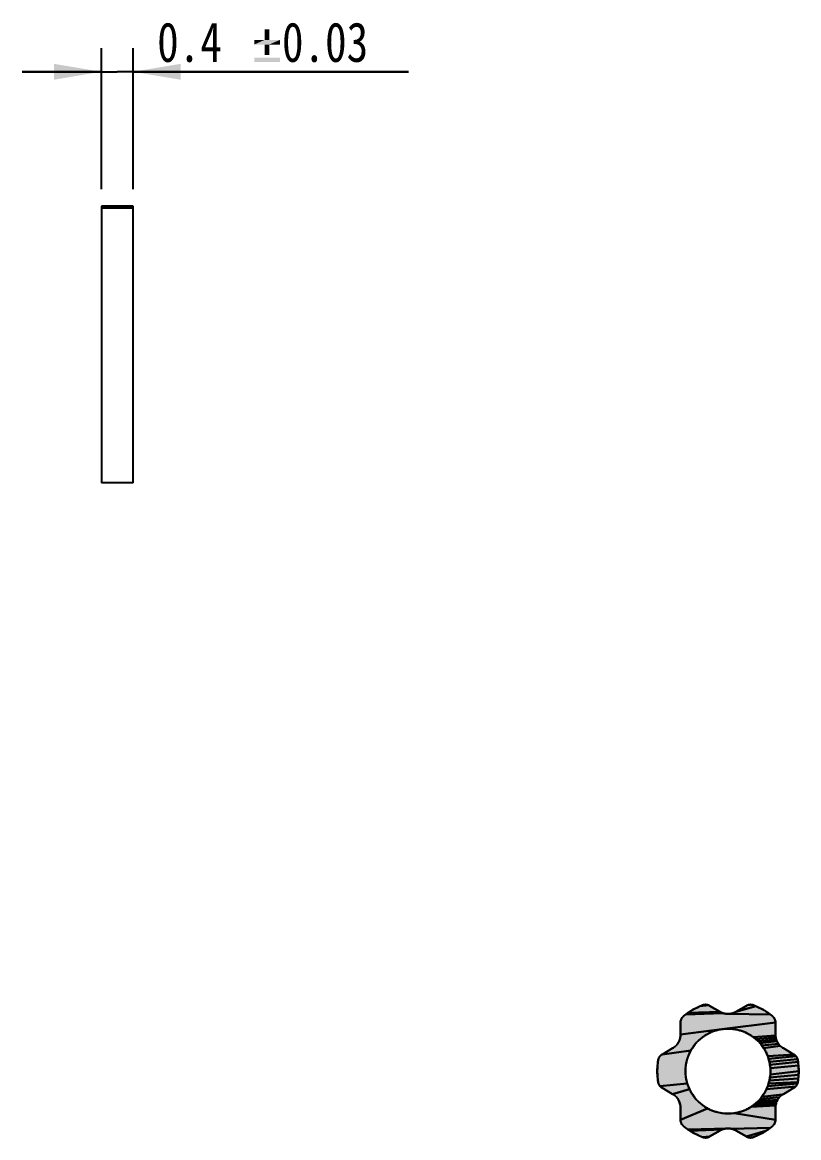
# Model space of a CAD drawing. Header units: millimetres. Extents: x 0 to 594, y 0 to 420.
# Drawn here: x 439 to 488, y 73.7 to 144.2 of the extents above; entities that cross this region are included whole.
import ezdxf

# ---------------------------------------------------------------- set-up
doc = ezdxf.new("R2010")
doc.units = ezdxf.units.MM
doc.header["$LTSCALE"] = 32.67
doc.layers.get('0').update_dxf_attribs({"linetype": 'CONTINUOUS'})
doc.styles.get("Standard").update_dxf_attribs({"font": 'txt', "width": 0.8})
doc.dimstyles.new('DIMSTYLE_14', dxfattribs={"dimtxt": 2.5, "dimasz": 3, "dimexe": 1.5, "dimexo": 1.2, "dimtad": 1, "dimlfac": 0.2, "dimdsep": 46, "dimtxsty": 'STANDARD', "dimblk": '_FILLED', "dimblk1": '_FILLED', "dimblk2": '_FILLED', "dimcen": 0.09, "dimazin": 2, "dimtol": 1, "dimtp": 0.03, "dimtm": 0.03, "dimtfac": 1, "dimtofl": 0, "dimtmove": 0, "dimatfit": 3, "dimldrblk": '_FILLED', "dimfxl": 1, "dimtolj": 1, "dimarcsym": 0})

# ---------------------------------------------------------------- blocks, each defined once
blk = doc.blocks.new('_FILLED')
at = {"color": 0, "linetype": 'BYBLOCK'}
blk.add_solid([(0, 0), (-1, 0.167), (-1, -0.167)], dxfattribs=at)
blk = doc.blocks.new('*D63')
at = {"color": 7, "linetype": 'CONTINUOUS'}
for p, q in [((443.951, 133.621), (443.951, 142.548)), ((445.951, 133.621), (445.951, 142.548)), ((443.951, 141.048), (438.951, 141.048)), ((438.951, 141.048), (444.951, 141.048)), ((463.353, 141.048), (444.951, 141.048)), ((445.951, 141.048), (463.353, 141.048))]:
    blk.add_line(p, q, dxfattribs=at)
at = {"color": 7, "linetype": 'CONTINUOUS', "xscale": 3, "yscale": 3, "zscale": 3}
blk.add_blockref('_FILLED', (443.951, 141.048), dxfattribs=at)
at = {"color": 7, "linetype": 'CONTINUOUS', "xscale": 3, "yscale": 3, "zscale": 3, "rotation": 180}
blk.add_blockref('_FILLED', (445.951, 141.048), dxfattribs=at)
at = {"color": 7, "linetype": 'CONTINUOUS', "width": 0.8}
for s, p in [('0.4', (447.467, 141.673)), ('0.03', (455.353, 141.673))]:
    blk.add_text(s, height=2.5, dxfattribs=at).set_placement(p)

msp = doc.modelspace()

# ---------------------------------------------------------------- hatches: boundary and pattern name
at = {"linetype": 'CONTINUOUS'}
for points in [[(482.361, 82.041), (483.022, 81.66), (480.993, 81.587), (481.137, 81.683), (481.286, 81.773), (481.439, 81.857), (481.595, 81.936), (481.754, 82.008), (482.306, 82.069), (482.334, 82.056)], [(482.067, 82.108), (482.097, 82.11), (482.128, 82.109), (482.158, 82.107), (482.188, 82.103), (482.218, 82.097), (482.248, 82.09), (482.277, 82.08), (482.306, 82.069), (481.754, 82.008), (481.917, 82.075), (481.946, 82.085), (481.976, 82.094), (482.006, 82.1), (482.036, 82.105)], [(485.907, 81.683), (486.052, 81.587), (486.193, 81.486), (483.522, 81.526), (483.587, 81.528), (483.651, 81.534), (483.715, 81.545), (483.779, 81.559), (483.841, 81.578), (483.903, 81.601), (483.963, 81.629), (484.022, 81.66), (485.29, 82.008), (485.45, 81.936), (485.606, 81.857), (485.758, 81.773)], [(484.947, 82.11), (484.977, 82.108), (485.008, 82.105), (485.038, 82.1), (485.068, 82.094), (485.098, 82.085), (485.127, 82.075), (485.29, 82.008), (484.022, 81.66), (484.683, 82.041), (484.711, 82.056), (484.739, 82.069), (484.767, 82.08), (484.796, 82.09), (484.826, 82.097), (484.856, 82.103), (484.886, 82.107), (484.917, 82.109)], [(483.522, 81.526), (486.193, 81.486), (486.329, 81.379), (486.353, 81.359), (486.375, 81.338), (486.396, 81.315), (486.415, 81.292), (486.433, 81.267), (486.449, 81.241), (486.464, 81.215), (486.477, 81.187), (486.489, 81.159), (486.499, 81.13), (486.507, 81.101), (486.513, 81.071), (486.518, 81.041), (486.521, 81.01), (486.521, 80.979), (483.126, 80.561), (480.523, 80.217), (480.523, 80.979), (480.524, 81.01), (480.526, 81.041), (480.531, 81.071), (480.537, 81.101), (480.546, 81.13), (480.555, 81.159), (480.567, 81.187), (480.58, 81.215), (480.595, 81.241), (480.611, 81.267), (480.629, 81.292), (480.649, 81.315), (480.669, 81.338), (480.692, 81.359), (480.715, 81.379), (480.852, 81.486), (483.203, 81.578), (483.265, 81.559), (483.329, 81.545), (483.393, 81.534), (483.457, 81.528)], [(483.141, 81.601), (483.203, 81.578), (480.852, 81.486), (480.993, 81.587), (483.022, 81.66), (483.081, 81.629)], [(482.223, 80.255), (482.062, 80.158), (481.908, 80.05), (481.762, 79.932), (481.626, 79.804), (481.498, 79.667), (481.38, 79.522), (481.272, 79.368), (481.175, 79.207), (479.363, 78.969), (480.023, 79.351), (480.076, 79.384), (480.127, 79.42), (480.175, 79.459), (480.22, 79.5), (480.263, 79.544), (480.303, 79.591), (480.339, 79.64), (480.373, 79.691), (480.404, 79.743), (480.431, 79.798), (480.455, 79.854), (480.475, 79.912), (480.492, 79.971), (480.505, 80.031), (480.515, 80.092), (480.521, 80.154), (480.523, 80.217), (483.126, 80.561), (482.934, 80.525), (482.748, 80.476), (482.567, 80.415), (482.392, 80.341)], [(483.522, 80.59), (483.322, 80.583), (483.126, 80.561), (486.521, 80.979), (486.521, 80.217), (486.523, 80.154), (485.136, 80.05), (484.983, 80.158), (484.821, 80.255), (484.653, 80.341), (484.478, 80.415), (484.297, 80.476), (484.11, 80.525), (483.919, 80.561), (483.722, 80.583)], [(486.529, 80.092), (486.539, 80.031), (485.282, 79.932), (485.136, 80.05), (486.523, 80.154)], [(486.552, 79.971), (486.569, 79.912), (485.419, 79.804), (485.282, 79.932), (486.539, 80.031)], [(486.59, 79.854), (486.613, 79.798), (485.546, 79.667), (485.419, 79.804), (486.569, 79.912)], [(486.671, 79.691), (486.705, 79.64), (485.664, 79.522), (485.546, 79.667), (486.613, 79.798), (486.641, 79.743)], [(486.781, 79.544), (486.824, 79.5), (485.772, 79.368), (485.664, 79.522), (486.705, 79.64), (486.741, 79.591)], [(481.089, 79.038), (481.015, 78.863), (480.953, 78.682), (480.905, 78.496), (480.869, 78.304), (480.847, 78.108), (480.84, 77.908), (480.847, 77.707), (480.869, 77.511), (480.905, 77.32), (480.953, 77.133), (479.223, 76.964), (479.204, 76.989), (479.187, 77.014), (479.171, 77.04), (479.157, 77.067), (479.145, 77.095), (479.134, 77.123), (479.125, 77.153), (479.117, 77.183), (479.111, 77.213), (479.095, 77.327), (479.082, 77.441), (479.071, 77.557), (479.063, 77.673), (479.059, 77.79), (479.057, 77.908), (479.059, 78.025), (479.063, 78.142), (479.071, 78.259), (479.082, 78.374), (479.095, 78.488), (479.111, 78.602), (479.117, 78.633), (479.125, 78.663), (479.134, 78.692), (479.145, 78.721), (479.157, 78.748), (479.171, 78.775), (479.187, 78.801), (479.204, 78.827), (479.223, 78.851), (479.243, 78.874), (479.264, 78.895), (479.287, 78.916), (479.311, 78.935), (479.336, 78.953), (479.363, 78.969), (481.175, 79.207)], [(486.968, 79.384), (487.021, 79.351), (487.682, 78.969), (486.029, 78.863), (485.955, 79.038), (485.869, 79.207), (485.772, 79.368), (486.824, 79.5), (486.869, 79.459), (486.917, 79.42)], [(487.802, 78.874), (487.822, 78.851), (486.091, 78.682), (486.029, 78.863), (487.682, 78.969), (487.708, 78.953), (487.734, 78.935), (487.758, 78.916), (487.78, 78.895)], [(487.911, 78.692), (487.92, 78.663), (486.14, 78.496), (486.091, 78.682), (487.822, 78.851), (487.84, 78.827), (487.858, 78.801), (487.873, 78.775), (487.887, 78.748), (487.9, 78.721)], [(487.933, 78.602), (487.949, 78.488), (486.175, 78.304), (486.14, 78.496), (487.92, 78.663), (487.927, 78.633)], [(487.963, 78.374), (487.973, 78.259), (486.197, 78.108), (486.175, 78.304), (487.949, 78.488)], [(487.981, 78.142), (487.986, 78.025), (487.987, 77.908), (486.197, 77.707), (486.204, 77.908), (486.197, 78.108), (487.973, 78.259)], [(487.973, 77.557), (487.963, 77.441), (486.14, 77.32), (486.175, 77.511), (487.981, 77.673)], [(487.986, 77.79), (487.981, 77.673), (486.175, 77.511), (486.197, 77.707), (487.987, 77.908)], [(480.953, 77.133), (481.015, 76.952), (481.089, 76.777), (480.023, 76.465), (479.363, 76.846), (479.336, 76.862), (479.311, 76.88), (479.287, 76.899), (479.264, 76.92), (479.243, 76.941), (479.223, 76.964)], [(487.682, 76.846), (487.021, 76.465), (486.965, 76.429), (485.664, 76.293), (485.772, 76.447), (485.869, 76.608), (485.955, 76.777), (487.802, 76.941), (487.78, 76.92), (487.758, 76.899), (487.734, 76.88), (487.708, 76.862)], [(487.822, 76.964), (487.802, 76.941), (485.955, 76.777), (486.029, 76.952), (487.911, 77.123), (487.9, 77.095), (487.887, 77.067), (487.873, 77.04), (487.858, 77.014), (487.84, 76.989)], [(487.92, 77.153), (487.911, 77.123), (486.029, 76.952), (486.091, 77.133), (487.933, 77.213), (487.927, 77.183)], [(487.949, 77.327), (487.933, 77.213), (486.091, 77.133), (486.14, 77.32), (487.963, 77.441)], [(481.175, 76.608), (481.272, 76.447), (481.38, 76.293), (481.498, 76.148), (481.626, 76.011), (481.762, 75.883), (481.908, 75.765), (482.062, 75.657), (482.223, 75.56), (480.523, 74.837), (480.523, 75.599), (480.52, 75.665), (480.514, 75.731), (480.503, 75.796), (480.488, 75.86), (480.469, 75.922), (480.446, 75.983), (480.419, 76.042), (480.389, 76.099), (480.355, 76.154), (480.317, 76.206), (480.276, 76.256), (480.231, 76.304), (480.184, 76.349), (480.133, 76.391), (480.079, 76.429), (480.023, 76.465), (481.089, 76.777)], [(486.69, 76.154), (486.655, 76.099), (485.419, 76.011), (485.546, 76.148), (486.768, 76.256), (486.727, 76.206)], [(486.813, 76.304), (486.768, 76.256), (485.546, 76.148), (485.664, 76.293), (486.965, 76.429), (486.911, 76.391), (486.86, 76.349)], [(483.522, 75.225), (483.722, 75.233), (483.919, 75.254), (486.521, 74.837), (486.521, 74.805), (486.518, 74.775), (486.513, 74.744), (486.507, 74.714), (486.499, 74.685), (486.489, 74.656), (486.477, 74.628), (486.464, 74.601), (486.449, 74.574), (486.433, 74.548), (486.415, 74.524), (486.396, 74.5), (486.375, 74.477), (486.353, 74.456), (486.329, 74.436), (486.193, 74.329), (483.715, 74.271), (483.651, 74.281), (483.587, 74.287), (483.522, 74.29), (480.993, 74.228), (480.852, 74.329), (480.715, 74.436), (480.692, 74.456), (480.669, 74.477), (480.649, 74.5), (480.629, 74.524), (480.611, 74.548), (480.595, 74.574), (480.58, 74.601), (480.567, 74.628), (480.555, 74.656), (480.546, 74.685), (480.537, 74.714), (480.531, 74.744), (480.526, 74.775), (480.524, 74.805), (480.523, 74.837), (482.223, 75.56), (482.392, 75.475), (482.567, 75.4), (482.748, 75.339), (482.934, 75.29), (483.126, 75.254), (483.322, 75.233)], [(486.524, 75.665), (486.521, 75.599), (486.521, 74.837), (483.919, 75.254), (484.11, 75.29), (484.297, 75.339), (484.478, 75.4), (484.653, 75.475), (484.821, 75.56), (484.983, 75.657), (486.53, 75.731)], [(486.541, 75.796), (486.53, 75.731), (484.983, 75.657), (485.136, 75.765), (486.556, 75.86)], [(486.575, 75.922), (486.556, 75.86), (485.136, 75.765), (485.282, 75.883), (486.598, 75.983)], [(486.625, 76.042), (486.598, 75.983), (485.282, 75.883), (485.419, 76.011), (486.655, 76.099)], [(483.203, 74.237), (483.141, 74.214), (481.137, 74.133), (480.993, 74.228), (483.522, 74.29), (483.457, 74.287), (483.393, 74.281), (483.329, 74.271), (483.265, 74.256)], [(483.022, 74.156), (482.361, 73.774), (481.917, 73.74), (481.754, 73.807), (481.595, 73.879), (481.439, 73.958), (481.286, 74.042), (481.137, 74.133), (483.141, 74.214), (483.081, 74.187)], [(483.715, 74.271), (486.193, 74.329), (486.052, 74.228), (485.907, 74.133), (484.683, 73.774), (484.022, 74.156), (483.963, 74.187), (483.903, 74.214), (483.841, 74.237), (483.779, 74.256)], [(485.29, 73.807), (485.127, 73.74), (485.098, 73.73), (485.068, 73.722), (485.038, 73.715), (485.008, 73.71), (484.977, 73.707), (484.947, 73.705), (484.917, 73.706), (484.886, 73.708), (484.856, 73.712), (484.826, 73.718), (484.796, 73.725), (484.767, 73.735), (484.739, 73.746), (484.711, 73.759), (484.683, 73.774), (485.907, 74.133), (485.758, 74.042), (485.606, 73.958), (485.45, 73.879)], [(482.306, 73.746), (482.277, 73.735), (482.248, 73.725), (482.218, 73.718), (482.188, 73.712), (482.158, 73.708), (482.128, 73.706), (482.097, 73.705), (482.067, 73.707), (482.036, 73.71), (482.006, 73.715), (481.976, 73.722), (481.946, 73.73), (481.917, 73.74), (482.361, 73.774), (482.334, 73.759)]]:
    msp.add_hatch(color=7, dxfattribs=at).paths.add_polyline_path(points)

# ---------------------------------------------------------------- linework, layer by layer
at = {"color": 7, "linetype": 'CONTINUOUS'}
for p, q in [((443.951, 132.554), (443.951, 115.085)), ((445.951, 132.554), (443.951, 132.554)), ((445.951, 115.085), (445.951, 132.554)), ((445.951, 115.085), (443.951, 115.085)), ((483.022, 81.66), (482.361, 82.041)), ((484.683, 82.041), (484.022, 81.66)), ((480.523, 80.979), (480.523, 80.217)), ((486.521, 80.217), (486.521, 80.979)), ((480.023, 79.351), (479.363, 78.969)), ((487.682, 78.969), (487.021, 79.351)), ((479.363, 76.846), (480.023, 76.465)), ((487.021, 76.465), (487.682, 76.846)), ((480.523, 75.599), (480.523, 74.837)), ((486.521, 74.837), (486.521, 75.599)), ((482.361, 73.774), (483.022, 74.156)), ((484.022, 74.156), (484.683, 73.774))]:
    msp.add_line(p, q, dxfattribs=at)
at = {"color": 9, "linetype": 'CONTINUOUS'}
msp.add_line((445.951, 132.421), (443.951, 132.421), dxfattribs=at)
at = {"color": 7, "linetype": 'CONTINUOUS'}
for points in [[(481.917, 82.075), (481.87, 82.056), (481.823, 82.038), (481.777, 82.018), (481.731, 81.998), (481.685, 81.978), (481.64, 81.957), (481.595, 81.936), (481.55, 81.914), (481.505, 81.892), (481.461, 81.869), (481.417, 81.846), (481.373, 81.822), (481.329, 81.798), (481.286, 81.773), (481.243, 81.748), (481.201, 81.722), (481.158, 81.696), (481.117, 81.669), (481.075, 81.642), (481.034, 81.615), (480.993, 81.587), (480.952, 81.559), (480.912, 81.53), (480.872, 81.501), (480.832, 81.471), (480.793, 81.441), (480.754, 81.41), (480.715, 81.379)], [(482.361, 82.041), (483.022, 81.66), (480.993, 81.587), (481.137, 81.683), (481.286, 81.773), (481.439, 81.857), (481.595, 81.936), (481.754, 82.008), (482.306, 82.069), (482.334, 82.056), (482.361, 82.041)], [(482.067, 82.108), (482.097, 82.11), (482.128, 82.109), (482.158, 82.107), (482.188, 82.103), (482.218, 82.097), (482.248, 82.09), (482.277, 82.08), (482.306, 82.069), (481.754, 82.008), (481.917, 82.075), (481.946, 82.085), (481.976, 82.094), (482.006, 82.1), (482.036, 82.105), (482.067, 82.108)], [(482.361, 82.041), (482.353, 82.046), (482.344, 82.051), (482.336, 82.055), (482.327, 82.059), (482.318, 82.063), (482.309, 82.067), (482.3, 82.071), (482.291, 82.075), (482.282, 82.078), (482.273, 82.081), (482.264, 82.084), (482.255, 82.087), (482.246, 82.09), (482.237, 82.093), (482.228, 82.095), (482.218, 82.097), (482.209, 82.099), (482.2, 82.101), (482.19, 82.103), (482.181, 82.104), (482.171, 82.105), (482.162, 82.107), (482.152, 82.108), (482.143, 82.108), (482.133, 82.109), (482.124, 82.109), (482.114, 82.11), (482.105, 82.11), (482.095, 82.11), (482.086, 82.109), (482.076, 82.109), (482.067, 82.108), (482.057, 82.108), (482.048, 82.107), (482.038, 82.106), (482.029, 82.104), (482.019, 82.103), (482.01, 82.101), (482, 82.099), (481.991, 82.097), (481.982, 82.095), (481.972, 82.093), (481.963, 82.09), (481.954, 82.087), (481.944, 82.085), (481.935, 82.081), (481.926, 82.078), (481.917, 82.075)], [(485.907, 81.683), (486.052, 81.587), (486.193, 81.486), (483.522, 81.526), (483.587, 81.528), (483.651, 81.534), (483.715, 81.545), (483.779, 81.559), (483.841, 81.578), (483.903, 81.601), (483.963, 81.629), (484.022, 81.66), (485.29, 82.008), (485.45, 81.936), (485.606, 81.857), (485.758, 81.773), (485.907, 81.683)], [(484.947, 82.11), (484.977, 82.108), (485.008, 82.105), (485.038, 82.1), (485.068, 82.094), (485.098, 82.085), (485.127, 82.075), (485.29, 82.008), (484.022, 81.66), (484.683, 82.041), (484.711, 82.056), (484.739, 82.069), (484.767, 82.08), (484.796, 82.09), (484.826, 82.097), (484.856, 82.103), (484.886, 82.107), (484.917, 82.109), (484.947, 82.11)], [(485.127, 82.075), (485.118, 82.078), (485.109, 82.081), (485.1, 82.085), (485.091, 82.087), (485.081, 82.09), (485.072, 82.093), (485.063, 82.095), (485.053, 82.097), (485.044, 82.099), (485.034, 82.101), (485.025, 82.103), (485.015, 82.104), (485.006, 82.106), (484.997, 82.107), (484.987, 82.108), (484.977, 82.108), (484.968, 82.109), (484.958, 82.109), (484.949, 82.11), (484.939, 82.11), (484.93, 82.11), (484.92, 82.109), (484.911, 82.109), (484.901, 82.108), (484.892, 82.108), (484.882, 82.107), (484.873, 82.105), (484.863, 82.104), (484.854, 82.103), (484.845, 82.101), (484.835, 82.099), (484.826, 82.097), (484.817, 82.095), (484.808, 82.093), (484.798, 82.09), (484.789, 82.087), (484.78, 82.084), (484.771, 82.081), (484.762, 82.078), (484.753, 82.075), (484.744, 82.071), (484.735, 82.067), (484.726, 82.063), (484.718, 82.059), (484.709, 82.055), (484.7, 82.051), (484.692, 82.046), (484.683, 82.041)], [(486.329, 81.379), (486.291, 81.41), (486.252, 81.441), (486.212, 81.471), (486.173, 81.501), (486.133, 81.53), (486.092, 81.559), (486.052, 81.587), (486.011, 81.615), (485.969, 81.642), (485.928, 81.669), (485.886, 81.696), (485.844, 81.722), (485.801, 81.748), (485.758, 81.773), (485.715, 81.798), (485.671, 81.822), (485.628, 81.846), (485.584, 81.869), (485.539, 81.892), (485.495, 81.914), (485.45, 81.936), (485.404, 81.957), (485.359, 81.978), (485.313, 81.998), (485.267, 82.018), (485.221, 82.038), (485.174, 82.056), (485.127, 82.075)], [(483.522, 81.526), (486.193, 81.486), (486.329, 81.379), (486.353, 81.359), (486.375, 81.338), (486.396, 81.315), (486.415, 81.292), (486.433, 81.267), (486.449, 81.241), (486.464, 81.215), (486.477, 81.187), (486.489, 81.159), (486.499, 81.13), (486.507, 81.101), (486.513, 81.071), (486.518, 81.041), (486.521, 81.01), (486.521, 80.979), (483.126, 80.561), (480.523, 80.217), (480.523, 80.979), (480.524, 81.01), (480.526, 81.041), (480.531, 81.071), (480.537, 81.101), (480.546, 81.13), (480.555, 81.159), (480.567, 81.187), (480.58, 81.215), (480.595, 81.241), (480.611, 81.267), (480.629, 81.292), (480.649, 81.315), (480.669, 81.338), (480.692, 81.359), (480.715, 81.379), (480.852, 81.486), (483.203, 81.578), (483.265, 81.559), (483.329, 81.545), (483.393, 81.534), (483.457, 81.528), (483.522, 81.526)], [(480.715, 81.379), (480.708, 81.373), (480.7, 81.367), (480.693, 81.361), (480.686, 81.354), (480.679, 81.347), (480.672, 81.341), (480.665, 81.334), (480.659, 81.327), (480.652, 81.32), (480.646, 81.312), (480.64, 81.305), (480.634, 81.298), (480.628, 81.29), (480.622, 81.282), (480.617, 81.275), (480.611, 81.267), (480.606, 81.259), (480.601, 81.251), (480.596, 81.243), (480.591, 81.235), (480.586, 81.226), (480.582, 81.218), (480.578, 81.21), (480.573, 81.201), (480.569, 81.192), (480.565, 81.184), (480.562, 81.175), (480.558, 81.166), (480.555, 81.157), (480.552, 81.148), (480.548, 81.139), (480.546, 81.13), (480.543, 81.121), (480.54, 81.112), (480.538, 81.103), (480.536, 81.094), (480.534, 81.084), (480.532, 81.075), (480.53, 81.065), (480.528, 81.056), (480.527, 81.046), (480.526, 81.037), (480.525, 81.027), (480.524, 81.018), (480.523, 81.008), (480.523, 80.998), (480.523, 80.988), (480.523, 80.979)], [(483.141, 81.601), (483.203, 81.578), (480.852, 81.486), (480.993, 81.587), (483.022, 81.66), (483.081, 81.629), (483.141, 81.601)], [(484.022, 81.66), (484.004, 81.65), (483.987, 81.64), (483.969, 81.631), (483.951, 81.622), (483.933, 81.614), (483.914, 81.606), (483.896, 81.598), (483.877, 81.591), (483.859, 81.584), (483.84, 81.578), (483.821, 81.572), (483.802, 81.566), (483.783, 81.561), (483.764, 81.556), (483.745, 81.551), (483.726, 81.547), (483.707, 81.543), (483.688, 81.54), (483.668, 81.537), (483.649, 81.534), (483.629, 81.532), (483.61, 81.53), (483.59, 81.528), (483.571, 81.527), (483.551, 81.526), (483.532, 81.526), (483.512, 81.526), (483.493, 81.526), (483.473, 81.527), (483.454, 81.528), (483.434, 81.53), (483.415, 81.532), (483.395, 81.534), (483.376, 81.537), (483.357, 81.54), (483.337, 81.543), (483.318, 81.547), (483.299, 81.551), (483.28, 81.556), (483.261, 81.561), (483.242, 81.566), (483.223, 81.572), (483.204, 81.578), (483.185, 81.584), (483.167, 81.591), (483.148, 81.598), (483.13, 81.606), (483.112, 81.614), (483.093, 81.622), (483.075, 81.631), (483.058, 81.64), (483.04, 81.65), (483.022, 81.66)], [(486.521, 80.979), (486.521, 80.988), (486.521, 80.998), (486.521, 81.008), (486.52, 81.018), (486.519, 81.027), (486.518, 81.037), (486.517, 81.046), (486.516, 81.056), (486.514, 81.065), (486.512, 81.075), (486.511, 81.084), (486.508, 81.094), (486.506, 81.103), (486.504, 81.112), (486.501, 81.121), (486.499, 81.13), (486.496, 81.139), (486.493, 81.148), (486.489, 81.157), (486.486, 81.166), (486.482, 81.175), (486.479, 81.184), (486.475, 81.192), (486.471, 81.201), (486.467, 81.21), (486.462, 81.218), (486.458, 81.226), (486.453, 81.235), (486.448, 81.243), (486.443, 81.251), (486.438, 81.259), (486.433, 81.267), (486.428, 81.275), (486.422, 81.282), (486.416, 81.29), (486.41, 81.298), (486.404, 81.305), (486.398, 81.312), (486.392, 81.32), (486.386, 81.327), (486.379, 81.334), (486.372, 81.341), (486.365, 81.347), (486.359, 81.354), (486.351, 81.361), (486.344, 81.367), (486.337, 81.373), (486.329, 81.379)], [(482.223, 80.255), (482.062, 80.158), (481.908, 80.05), (481.762, 79.932), (481.626, 79.804), (481.498, 79.667), (481.38, 79.522), (481.272, 79.368), (481.175, 79.207), (479.363, 78.969), (480.023, 79.351), (480.076, 79.384), (480.127, 79.42), (480.175, 79.459), (480.22, 79.5), (480.263, 79.544), (480.303, 79.591), (480.339, 79.64), (480.373, 79.691), (480.404, 79.743), (480.431, 79.798), (480.455, 79.854), (480.475, 79.912), (480.492, 79.971), (480.505, 80.031), (480.515, 80.092), (480.521, 80.154), (480.523, 80.217), (483.126, 80.561), (482.934, 80.525), (482.748, 80.476), (482.567, 80.415), (482.392, 80.341), (482.223, 80.255)], [(480.84, 77.908), (480.841, 77.972), (480.843, 78.036), (480.847, 78.099), (480.852, 78.162), (480.858, 78.225), (480.866, 78.287), (480.876, 78.349), (480.887, 78.41), (480.899, 78.471), (480.913, 78.531), (480.928, 78.591), (480.944, 78.65), (480.962, 78.709), (480.98, 78.767), (481.001, 78.824), (481.022, 78.881), (481.045, 78.938), (481.069, 78.993), (481.094, 79.048), (481.12, 79.103), (481.148, 79.156), (481.176, 79.209), (481.206, 79.261), (481.237, 79.313), (481.269, 79.364), (481.302, 79.413), (481.336, 79.463), (481.372, 79.511), (481.408, 79.558), (481.445, 79.605), (481.484, 79.651), (481.523, 79.696), (481.563, 79.74), (481.605, 79.783), (481.647, 79.825), (481.69, 79.867), (481.734, 79.907), (481.779, 79.946), (481.825, 79.985), (481.871, 80.022), (481.919, 80.058), (481.967, 80.093), (482.016, 80.128), (482.066, 80.161), (482.117, 80.193), (482.168, 80.224), (482.221, 80.254), (482.274, 80.282), (482.327, 80.31), (482.382, 80.336), (482.437, 80.361), (482.492, 80.385), (482.548, 80.408), (482.605, 80.429), (482.663, 80.449), (482.721, 80.468), (482.78, 80.486), (482.839, 80.502), (482.899, 80.517), (482.959, 80.531), (483.02, 80.543), (483.081, 80.554), (483.143, 80.563), (483.205, 80.571), (483.268, 80.578), (483.331, 80.583), (483.394, 80.587), (483.458, 80.589), (483.522, 80.59)], [(483.522, 80.59), (483.322, 80.583), (483.126, 80.561), (486.521, 80.979), (486.521, 80.217), (486.523, 80.154), (485.136, 80.05), (484.983, 80.158), (484.821, 80.255), (484.653, 80.341), (484.478, 80.415), (484.297, 80.476), (484.11, 80.525), (483.919, 80.561), (483.722, 80.583), (483.522, 80.59)], [(483.522, 80.59), (483.586, 80.589), (483.65, 80.587), (483.714, 80.583), (483.777, 80.578), (483.84, 80.571), (483.902, 80.563), (483.963, 80.554), (484.025, 80.543), (484.086, 80.531), (484.146, 80.517), (484.206, 80.502), (484.265, 80.486), (484.323, 80.468), (484.382, 80.449), (484.439, 80.429), (484.496, 80.408), (484.552, 80.385), (484.608, 80.361), (484.663, 80.336), (484.717, 80.31), (484.771, 80.282), (484.824, 80.254), (484.876, 80.224), (484.927, 80.193), (484.978, 80.161), (485.028, 80.128), (485.077, 80.093), (485.125, 80.058), (485.173, 80.022), (485.22, 79.985), (485.265, 79.946), (485.31, 79.907), (485.354, 79.867), (485.398, 79.825), (485.44, 79.783), (485.481, 79.74), (485.521, 79.696), (485.561, 79.651), (485.599, 79.605), (485.636, 79.558), (485.673, 79.511), (485.708, 79.463), (485.742, 79.413), (485.775, 79.364), (485.807, 79.313), (485.838, 79.261), (485.868, 79.209), (485.897, 79.156), (485.924, 79.103), (485.95, 79.048), (485.975, 78.993), (485.999, 78.938), (486.022, 78.881), (486.044, 78.824), (486.064, 78.767), (486.083, 78.709), (486.1, 78.65), (486.116, 78.591), (486.131, 78.531), (486.145, 78.471), (486.157, 78.41), (486.168, 78.349), (486.178, 78.287), (486.186, 78.225), (486.192, 78.162), (486.198, 78.099), (486.201, 78.036), (486.204, 77.972), (486.204, 77.908)], [(480.523, 80.217), (480.522, 80.196), (480.522, 80.176), (480.521, 80.156), (480.519, 80.136), (480.518, 80.116), (480.515, 80.097), (480.513, 80.077), (480.51, 80.057), (480.507, 80.038), (480.503, 80.018), (480.499, 79.999), (480.494, 79.98), (480.489, 79.961), (480.484, 79.942), (480.478, 79.923), (480.473, 79.904), (480.466, 79.885), (480.46, 79.867), (480.452, 79.849), (480.445, 79.831), (480.437, 79.813), (480.429, 79.795), (480.421, 79.777), (480.412, 79.76), (480.403, 79.742), (480.394, 79.725), (480.384, 79.708), (480.374, 79.692), (480.363, 79.675), (480.352, 79.659), (480.341, 79.643), (480.33, 79.627), (480.318, 79.611), (480.306, 79.595), (480.294, 79.58), (480.281, 79.565), (480.268, 79.55), (480.255, 79.536), (480.242, 79.522), (480.228, 79.508), (480.214, 79.494), (480.199, 79.48), (480.185, 79.467), (480.17, 79.454), (480.154, 79.442), (480.139, 79.429), (480.123, 79.417), (480.107, 79.405), (480.091, 79.394), (480.074, 79.383), (480.057, 79.372), (480.04, 79.361), (480.023, 79.351)], [(486.529, 80.092), (486.539, 80.031), (485.282, 79.932), (485.136, 80.05), (486.523, 80.154), (486.529, 80.092)], [(486.552, 79.971), (486.569, 79.912), (485.419, 79.804), (485.282, 79.932), (486.539, 80.031), (486.552, 79.971)], [(486.59, 79.854), (486.613, 79.798), (485.546, 79.667), (485.419, 79.804), (486.569, 79.912), (486.59, 79.854)], [(486.671, 79.691), (486.705, 79.64), (485.664, 79.522), (485.546, 79.667), (486.613, 79.798), (486.641, 79.743), (486.671, 79.691)], [(486.781, 79.544), (486.824, 79.5), (485.772, 79.368), (485.664, 79.522), (486.705, 79.64), (486.741, 79.591), (486.781, 79.544)], [(487.021, 79.351), (487.004, 79.361), (486.987, 79.372), (486.97, 79.383), (486.953, 79.394), (486.937, 79.405), (486.921, 79.417), (486.905, 79.429), (486.89, 79.442), (486.875, 79.454), (486.86, 79.467), (486.845, 79.48), (486.83, 79.494), (486.816, 79.508), (486.803, 79.522), (486.789, 79.536), (486.776, 79.55), (486.763, 79.565), (486.75, 79.58), (486.738, 79.595), (486.726, 79.611), (486.714, 79.627), (486.703, 79.643), (486.692, 79.659), (486.681, 79.675), (486.671, 79.692), (486.66, 79.708), (486.651, 79.725), (486.641, 79.742), (486.632, 79.76), (486.623, 79.777), (486.615, 79.795), (486.607, 79.813), (486.599, 79.831), (486.592, 79.849), (486.585, 79.867), (486.578, 79.885), (486.572, 79.904), (486.566, 79.923), (486.56, 79.942), (486.555, 79.961), (486.55, 79.98), (486.545, 79.999), (486.541, 80.018), (486.538, 80.038), (486.534, 80.057), (486.531, 80.077), (486.529, 80.097), (486.527, 80.116), (486.525, 80.136), (486.523, 80.156), (486.522, 80.176), (486.522, 80.196), (486.521, 80.217)], [(481.089, 79.038), (481.015, 78.863), (480.953, 78.682), (480.905, 78.496), (480.869, 78.304), (480.847, 78.108), (480.84, 77.908), (480.847, 77.707), (480.869, 77.511), (480.905, 77.32), (480.953, 77.133), (479.223, 76.964), (479.204, 76.989), (479.187, 77.014), (479.171, 77.04), (479.157, 77.067), (479.145, 77.095), (479.134, 77.123), (479.125, 77.153), (479.117, 77.183), (479.111, 77.213), (479.095, 77.327), (479.082, 77.441), (479.071, 77.557), (479.063, 77.673), (479.059, 77.79), (479.057, 77.908), (479.059, 78.025), (479.063, 78.142), (479.071, 78.259), (479.082, 78.374), (479.095, 78.488), (479.111, 78.602), (479.117, 78.633), (479.125, 78.663), (479.134, 78.692), (479.145, 78.721), (479.157, 78.748), (479.171, 78.775), (479.187, 78.801), (479.204, 78.827), (479.223, 78.851), (479.243, 78.874), (479.264, 78.895), (479.287, 78.916), (479.311, 78.935), (479.336, 78.953), (479.363, 78.969), (481.175, 79.207), (481.089, 79.038)], [(479.363, 78.969), (479.354, 78.964), (479.346, 78.959), (479.338, 78.954), (479.33, 78.949), (479.322, 78.943), (479.314, 78.937), (479.306, 78.932), (479.299, 78.926), (479.291, 78.92), (479.284, 78.913), (479.277, 78.907), (479.27, 78.901), (479.263, 78.894), (479.256, 78.887), (479.249, 78.881), (479.243, 78.874), (479.236, 78.867), (479.23, 78.859), (479.224, 78.852), (479.218, 78.845), (479.212, 78.837), (479.206, 78.83), (479.201, 78.822), (479.195, 78.814), (479.19, 78.806), (479.185, 78.798), (479.18, 78.79), (479.175, 78.782), (479.17, 78.774), (479.166, 78.765), (479.161, 78.757), (479.157, 78.748), (479.153, 78.74), (479.149, 78.731), (479.145, 78.722), (479.142, 78.713), (479.138, 78.705), (479.135, 78.696), (479.132, 78.686), (479.129, 78.677), (479.126, 78.668), (479.124, 78.659), (479.121, 78.65), (479.119, 78.64), (479.117, 78.631), (479.115, 78.621), (479.113, 78.612), (479.111, 78.602)], [(486.968, 79.384), (487.021, 79.351), (487.682, 78.969), (486.029, 78.863), (485.955, 79.038), (485.869, 79.207), (485.772, 79.368), (486.824, 79.5), (486.869, 79.459), (486.917, 79.42), (486.968, 79.384)], [(487.802, 78.874), (487.822, 78.851), (486.091, 78.682), (486.029, 78.863), (487.682, 78.969), (487.708, 78.953), (487.734, 78.935), (487.758, 78.916), (487.78, 78.895), (487.802, 78.874)], [(487.933, 78.602), (487.931, 78.612), (487.929, 78.621), (487.928, 78.631), (487.925, 78.64), (487.923, 78.65), (487.921, 78.659), (487.918, 78.668), (487.915, 78.677), (487.912, 78.686), (487.909, 78.696), (487.906, 78.705), (487.903, 78.713), (487.899, 78.722), (487.895, 78.731), (487.891, 78.74), (487.887, 78.748), (487.883, 78.757), (487.879, 78.765), (487.874, 78.774), (487.869, 78.782), (487.865, 78.79), (487.86, 78.798), (487.854, 78.806), (487.849, 78.814), (487.844, 78.822), (487.838, 78.83), (487.832, 78.837), (487.827, 78.845), (487.821, 78.852), (487.814, 78.859), (487.808, 78.867), (487.802, 78.874), (487.795, 78.881), (487.789, 78.887), (487.782, 78.894), (487.775, 78.901), (487.768, 78.907), (487.761, 78.913), (487.753, 78.92), (487.746, 78.926), (487.738, 78.932), (487.731, 78.937), (487.723, 78.943), (487.715, 78.949), (487.707, 78.954), (487.699, 78.959), (487.69, 78.964), (487.682, 78.969)], [(479.111, 78.602), (479.106, 78.566), (479.101, 78.53), (479.096, 78.494), (479.091, 78.458), (479.087, 78.422), (479.083, 78.386), (479.079, 78.35), (479.076, 78.313), (479.073, 78.277), (479.07, 78.24), (479.067, 78.204), (479.065, 78.167), (479.063, 78.13), (479.061, 78.093), (479.06, 78.056), (479.059, 78.019), (479.058, 77.982), (479.058, 77.945), (479.057, 77.908)], [(487.911, 78.692), (487.92, 78.663), (486.14, 78.496), (486.091, 78.682), (487.822, 78.851), (487.84, 78.827), (487.858, 78.801), (487.873, 78.775), (487.887, 78.748), (487.9, 78.721), (487.911, 78.692)], [(487.933, 78.602), (487.949, 78.488), (486.175, 78.304), (486.14, 78.496), (487.92, 78.663), (487.927, 78.633), (487.933, 78.602)], [(487.963, 78.374), (487.973, 78.259), (486.197, 78.108), (486.175, 78.304), (487.949, 78.488), (487.963, 78.374)], [(487.981, 78.142), (487.986, 78.025), (487.987, 77.908), (486.197, 77.707), (486.204, 77.908), (486.197, 78.108), (487.973, 78.259), (487.981, 78.142)], [(487.987, 77.908), (487.987, 77.945), (487.986, 77.982), (487.986, 78.019), (487.985, 78.056), (487.983, 78.093), (487.982, 78.13), (487.98, 78.167), (487.977, 78.204), (487.975, 78.24), (487.972, 78.277), (487.969, 78.313), (487.965, 78.35), (487.961, 78.386), (487.957, 78.422), (487.953, 78.458), (487.948, 78.494), (487.943, 78.53), (487.938, 78.566), (487.933, 78.602)], [(479.057, 77.908), (479.058, 77.87), (479.058, 77.833), (479.059, 77.796), (479.06, 77.759), (479.061, 77.722), (479.063, 77.685), (479.065, 77.648), (479.067, 77.612), (479.07, 77.575), (479.073, 77.538), (479.076, 77.502), (479.079, 77.466), (479.083, 77.429), (479.087, 77.393), (479.091, 77.357), (479.096, 77.321), (479.101, 77.285), (479.106, 77.249), (479.111, 77.213)], [(483.522, 75.225), (483.458, 75.226), (483.394, 75.228), (483.331, 75.232), (483.268, 75.237), (483.205, 75.244), (483.143, 75.252), (483.081, 75.261), (483.02, 75.272), (482.959, 75.284), (482.899, 75.298), (482.839, 75.313), (482.78, 75.329), (482.721, 75.347), (482.663, 75.366), (482.605, 75.386), (482.548, 75.407), (482.492, 75.43), (482.437, 75.454), (482.382, 75.479), (482.327, 75.506), (482.274, 75.533), (482.221, 75.562), (482.168, 75.591), (482.117, 75.622), (482.066, 75.654), (482.016, 75.688), (481.967, 75.722), (481.919, 75.757), (481.871, 75.793), (481.825, 75.831), (481.779, 75.869), (481.734, 75.908), (481.69, 75.949), (481.647, 75.99), (481.605, 76.032), (481.563, 76.075), (481.523, 76.119), (481.484, 76.164), (481.445, 76.21), (481.408, 76.257), (481.372, 76.304), (481.336, 76.353), (481.302, 76.402), (481.269, 76.452), (481.237, 76.502), (481.206, 76.554), (481.176, 76.606), (481.148, 76.659), (481.12, 76.713), (481.094, 76.767), (481.069, 76.822), (481.045, 76.878), (481.022, 76.934), (481.001, 76.991), (480.98, 77.048), (480.962, 77.106), (480.944, 77.165), (480.928, 77.224), (480.913, 77.284), (480.899, 77.344), (480.887, 77.405), (480.876, 77.466), (480.866, 77.528), (480.858, 77.59), (480.852, 77.653), (480.847, 77.716), (480.843, 77.78), (480.841, 77.843), (480.84, 77.908)], [(486.204, 77.908), (486.204, 77.843), (486.201, 77.78), (486.198, 77.716), (486.192, 77.653), (486.186, 77.59), (486.178, 77.528), (486.168, 77.466), (486.157, 77.405), (486.145, 77.344), (486.131, 77.284), (486.116, 77.224), (486.1, 77.165), (486.083, 77.106), (486.064, 77.048), (486.044, 76.991), (486.022, 76.934), (485.999, 76.878), (485.975, 76.822), (485.95, 76.767), (485.924, 76.713), (485.897, 76.659), (485.868, 76.606), (485.838, 76.554), (485.807, 76.502), (485.775, 76.452), (485.742, 76.402), (485.708, 76.353), (485.673, 76.304), (485.636, 76.257), (485.599, 76.21), (485.561, 76.164), (485.521, 76.119), (485.481, 76.075), (485.44, 76.032), (485.398, 75.99), (485.354, 75.949), (485.31, 75.908), (485.265, 75.869), (485.22, 75.831), (485.173, 75.793), (485.125, 75.757), (485.077, 75.722), (485.028, 75.688), (484.978, 75.654), (484.927, 75.622), (484.876, 75.591), (484.824, 75.562), (484.771, 75.533), (484.717, 75.506), (484.663, 75.479), (484.608, 75.454), (484.552, 75.43), (484.496, 75.407), (484.439, 75.386), (484.382, 75.366), (484.323, 75.347), (484.265, 75.329), (484.206, 75.313), (484.146, 75.298), (484.086, 75.284), (484.025, 75.272), (483.963, 75.261), (483.902, 75.252), (483.84, 75.244), (483.777, 75.237), (483.714, 75.232), (483.65, 75.228), (483.586, 75.226), (483.522, 75.225)], [(487.973, 77.557), (487.963, 77.441), (486.14, 77.32), (486.175, 77.511), (487.981, 77.673), (487.973, 77.557)], [(487.986, 77.79), (487.981, 77.673), (486.175, 77.511), (486.197, 77.707), (487.987, 77.908), (487.986, 77.79)], [(487.933, 77.213), (487.938, 77.249), (487.943, 77.285), (487.948, 77.321), (487.953, 77.357), (487.957, 77.393), (487.961, 77.429), (487.965, 77.466), (487.969, 77.502), (487.972, 77.538), (487.975, 77.575), (487.977, 77.612), (487.98, 77.648), (487.982, 77.685), (487.983, 77.722), (487.985, 77.759), (487.986, 77.796), (487.986, 77.833), (487.987, 77.87), (487.987, 77.908)], [(479.111, 77.213), (479.113, 77.204), (479.115, 77.194), (479.117, 77.185), (479.119, 77.175), (479.121, 77.166), (479.124, 77.157), (479.126, 77.147), (479.129, 77.138), (479.132, 77.129), (479.135, 77.12), (479.138, 77.111), (479.142, 77.102), (479.145, 77.093), (479.149, 77.084), (479.153, 77.075), (479.157, 77.067), (479.161, 77.058), (479.166, 77.05), (479.17, 77.041), (479.175, 77.033), (479.18, 77.025), (479.185, 77.017), (479.19, 77.009), (479.195, 77.001), (479.201, 76.993), (479.206, 76.985), (479.212, 76.978), (479.218, 76.97), (479.224, 76.963), (479.23, 76.956), (479.236, 76.948), (479.243, 76.941), (479.249, 76.935), (479.256, 76.928), (479.263, 76.921), (479.27, 76.914), (479.277, 76.908), (479.284, 76.902), (479.291, 76.895), (479.299, 76.889), (479.306, 76.883), (479.314, 76.878), (479.322, 76.872), (479.33, 76.867), (479.338, 76.861), (479.346, 76.856), (479.354, 76.851), (479.363, 76.846)], [(480.953, 77.133), (481.015, 76.952), (481.089, 76.777), (480.023, 76.465), (479.363, 76.846), (479.336, 76.862), (479.311, 76.88), (479.287, 76.899), (479.264, 76.92), (479.243, 76.941), (479.223, 76.964), (480.953, 77.133)], [(487.682, 76.846), (487.021, 76.465), (486.965, 76.429), (485.664, 76.293), (485.772, 76.447), (485.869, 76.608), (485.955, 76.777), (487.802, 76.941), (487.78, 76.92), (487.758, 76.899), (487.734, 76.88), (487.708, 76.862), (487.682, 76.846)], [(487.822, 76.964), (487.802, 76.941), (485.955, 76.777), (486.029, 76.952), (487.911, 77.123), (487.9, 77.095), (487.887, 77.067), (487.873, 77.04), (487.858, 77.014), (487.84, 76.989), (487.822, 76.964)], [(487.92, 77.153), (487.911, 77.123), (486.029, 76.952), (486.091, 77.133), (487.933, 77.213), (487.927, 77.183), (487.92, 77.153)], [(487.949, 77.327), (487.933, 77.213), (486.091, 77.133), (486.14, 77.32), (487.963, 77.441), (487.949, 77.327)], [(487.682, 76.846), (487.69, 76.851), (487.698, 76.856), (487.706, 76.861), (487.714, 76.866), (487.722, 76.871), (487.73, 76.877), (487.737, 76.883), (487.745, 76.888), (487.752, 76.894), (487.759, 76.9), (487.766, 76.907), (487.773, 76.913), (487.78, 76.919), (487.787, 76.926), (487.793, 76.932), (487.8, 76.939), (487.806, 76.946), (487.812, 76.953), (487.818, 76.96), (487.824, 76.967), (487.83, 76.975), (487.836, 76.982), (487.841, 76.99), (487.847, 76.997), (487.852, 77.005), (487.857, 77.013), (487.862, 77.021), (487.867, 77.028), (487.871, 77.037), (487.876, 77.045), (487.88, 77.053), (487.884, 77.061), (487.889, 77.07), (487.893, 77.078), (487.896, 77.087), (487.9, 77.095), (487.903, 77.104), (487.907, 77.113), (487.91, 77.122), (487.913, 77.131), (487.916, 77.14), (487.919, 77.149), (487.921, 77.158), (487.923, 77.167), (487.926, 77.176), (487.928, 77.185), (487.93, 77.195), (487.931, 77.204), (487.933, 77.213)], [(481.175, 76.608), (481.272, 76.447), (481.38, 76.293), (481.498, 76.148), (481.626, 76.011), (481.762, 75.883), (481.908, 75.765), (482.062, 75.657), (482.223, 75.56), (480.523, 74.837), (480.523, 75.599), (480.52, 75.665), (480.514, 75.731), (480.503, 75.796), (480.488, 75.86), (480.469, 75.922), (480.446, 75.983), (480.419, 76.042), (480.389, 76.099), (480.355, 76.154), (480.317, 76.206), (480.276, 76.256), (480.231, 76.304), (480.184, 76.349), (480.133, 76.391), (480.079, 76.429), (480.023, 76.465), (481.089, 76.777), (481.175, 76.608)], [(480.023, 76.465), (480.04, 76.454), (480.057, 76.444), (480.074, 76.433), (480.091, 76.422), (480.107, 76.41), (480.123, 76.398), (480.139, 76.386), (480.154, 76.374), (480.17, 76.361), (480.185, 76.348), (480.199, 76.335), (480.214, 76.321), (480.228, 76.308), (480.242, 76.294), (480.255, 76.279), (480.268, 76.265), (480.281, 76.25), (480.294, 76.235), (480.306, 76.22), (480.318, 76.204), (480.33, 76.189), (480.341, 76.173), (480.352, 76.157), (480.363, 76.14), (480.374, 76.124), (480.384, 76.107), (480.394, 76.09), (480.403, 76.073), (480.412, 76.056), (480.421, 76.038), (480.429, 76.021), (480.437, 76.003), (480.445, 75.985), (480.452, 75.967), (480.46, 75.948), (480.466, 75.93), (480.473, 75.911), (480.478, 75.893), (480.484, 75.874), (480.489, 75.855), (480.494, 75.836), (480.499, 75.816), (480.503, 75.797), (480.507, 75.778), (480.51, 75.758), (480.513, 75.739), (480.515, 75.719), (480.518, 75.699), (480.519, 75.679), (480.521, 75.659), (480.522, 75.639), (480.522, 75.619), (480.523, 75.599)], [(486.69, 76.154), (486.655, 76.099), (485.419, 76.011), (485.546, 76.148), (486.768, 76.256), (486.727, 76.206), (486.69, 76.154)], [(486.813, 76.304), (486.768, 76.256), (485.546, 76.148), (485.664, 76.293), (486.965, 76.429), (486.911, 76.391), (486.86, 76.349), (486.813, 76.304)], [(486.521, 75.599), (486.522, 75.619), (486.522, 75.639), (486.523, 75.659), (486.525, 75.679), (486.527, 75.699), (486.529, 75.719), (486.531, 75.739), (486.534, 75.758), (486.538, 75.778), (486.541, 75.797), (486.545, 75.816), (486.55, 75.836), (486.555, 75.855), (486.56, 75.874), (486.566, 75.893), (486.572, 75.911), (486.578, 75.93), (486.585, 75.948), (486.592, 75.967), (486.599, 75.985), (486.607, 76.003), (486.615, 76.021), (486.623, 76.038), (486.632, 76.056), (486.641, 76.073), (486.651, 76.09), (486.66, 76.107), (486.671, 76.124), (486.681, 76.14), (486.692, 76.157), (486.703, 76.173), (486.714, 76.189), (486.726, 76.204), (486.738, 76.22), (486.75, 76.235), (486.763, 76.25), (486.776, 76.265), (486.789, 76.279), (486.803, 76.294), (486.816, 76.308), (486.83, 76.321), (486.845, 76.335), (486.86, 76.348), (486.875, 76.361), (486.89, 76.374), (486.905, 76.386), (486.921, 76.398), (486.937, 76.41), (486.953, 76.422), (486.97, 76.433), (486.987, 76.444), (487.004, 76.454), (487.021, 76.465)], [(483.522, 75.225), (483.722, 75.233), (483.919, 75.254), (486.521, 74.837), (486.521, 74.805), (486.518, 74.775), (486.513, 74.744), (486.507, 74.714), (486.499, 74.685), (486.489, 74.656), (486.477, 74.628), (486.464, 74.601), (486.449, 74.574), (486.433, 74.548), (486.415, 74.524), (486.396, 74.5), (486.375, 74.477), (486.353, 74.456), (486.329, 74.436), (486.193, 74.329), (483.715, 74.271), (483.651, 74.281), (483.587, 74.287), (483.522, 74.29), (480.993, 74.228), (480.852, 74.329), (480.715, 74.436), (480.692, 74.456), (480.669, 74.477), (480.649, 74.5), (480.629, 74.524), (480.611, 74.548), (480.595, 74.574), (480.58, 74.601), (480.567, 74.628), (480.555, 74.656), (480.546, 74.685), (480.537, 74.714), (480.531, 74.744), (480.526, 74.775), (480.524, 74.805), (480.523, 74.837), (482.223, 75.56), (482.392, 75.475), (482.567, 75.4), (482.748, 75.339), (482.934, 75.29), (483.126, 75.254), (483.322, 75.233), (483.522, 75.225)], [(486.524, 75.665), (486.521, 75.599), (486.521, 74.837), (483.919, 75.254), (484.11, 75.29), (484.297, 75.339), (484.478, 75.4), (484.653, 75.475), (484.821, 75.56), (484.983, 75.657), (486.53, 75.731), (486.524, 75.665)], [(486.541, 75.796), (486.53, 75.731), (484.983, 75.657), (485.136, 75.765), (486.556, 75.86), (486.541, 75.796)], [(486.575, 75.922), (486.556, 75.86), (485.136, 75.765), (485.282, 75.883), (486.598, 75.983), (486.575, 75.922)], [(486.625, 76.042), (486.598, 75.983), (485.282, 75.883), (485.419, 76.011), (486.655, 76.099), (486.625, 76.042)], [(480.523, 74.837), (480.523, 74.827), (480.523, 74.817), (480.523, 74.807), (480.524, 74.798), (480.525, 74.788), (480.526, 74.779), (480.527, 74.769), (480.528, 74.759), (480.53, 74.75), (480.532, 74.741), (480.534, 74.731), (480.536, 74.722), (480.538, 74.713), (480.54, 74.703), (480.543, 74.694), (480.546, 74.685), (480.548, 74.676), (480.552, 74.667), (480.555, 74.658), (480.558, 74.649), (480.562, 74.64), (480.565, 74.632), (480.569, 74.623), (480.573, 74.614), (480.578, 74.606), (480.582, 74.597), (480.586, 74.589), (480.591, 74.581), (480.596, 74.572), (480.601, 74.564), (480.606, 74.556), (480.611, 74.548), (480.617, 74.541), (480.622, 74.533), (480.628, 74.525), (480.634, 74.518), (480.64, 74.51), (480.646, 74.503), (480.652, 74.496), (480.659, 74.489), (480.665, 74.481), (480.672, 74.475), (480.679, 74.468), (480.686, 74.461), (480.693, 74.455), (480.7, 74.448), (480.708, 74.442), (480.715, 74.436)], [(486.329, 74.436), (486.337, 74.442), (486.344, 74.448), (486.351, 74.455), (486.359, 74.461), (486.365, 74.468), (486.372, 74.475), (486.379, 74.481), (486.386, 74.489), (486.392, 74.496), (486.398, 74.503), (486.404, 74.51), (486.41, 74.518), (486.416, 74.525), (486.422, 74.533), (486.428, 74.541), (486.433, 74.548), (486.438, 74.556), (486.443, 74.564), (486.448, 74.572), (486.453, 74.581), (486.458, 74.589), (486.462, 74.597), (486.467, 74.606), (486.471, 74.614), (486.475, 74.623), (486.479, 74.632), (486.482, 74.64), (486.486, 74.649), (486.489, 74.658), (486.493, 74.667), (486.496, 74.676), (486.499, 74.685), (486.501, 74.694), (486.504, 74.703), (486.506, 74.713), (486.508, 74.722), (486.511, 74.731), (486.512, 74.741), (486.514, 74.75), (486.516, 74.759), (486.517, 74.769), (486.518, 74.779), (486.519, 74.788), (486.52, 74.798), (486.521, 74.807), (486.521, 74.817), (486.521, 74.827), (486.521, 74.837)], [(480.715, 74.436), (480.754, 74.405), (480.793, 74.374), (480.832, 74.344), (480.872, 74.315), (480.912, 74.285), (480.952, 74.257), (480.993, 74.228), (481.034, 74.2), (481.075, 74.173), (481.117, 74.146), (481.158, 74.119), (481.201, 74.093), (481.243, 74.068), (481.286, 74.042), (481.329, 74.018), (481.373, 73.993), (481.417, 73.97), (481.461, 73.946), (481.505, 73.924), (481.55, 73.901), (481.595, 73.879), (481.64, 73.858), (481.685, 73.837), (481.731, 73.817), (481.777, 73.797), (481.823, 73.778), (481.87, 73.759), (481.917, 73.74)], [(483.203, 74.237), (483.141, 74.214), (481.137, 74.133), (480.993, 74.228), (483.522, 74.29), (483.457, 74.287), (483.393, 74.281), (483.329, 74.271), (483.265, 74.256), (483.203, 74.237)], [(483.022, 74.156), (482.361, 73.774), (481.917, 73.74), (481.754, 73.807), (481.595, 73.879), (481.439, 73.958), (481.286, 74.042), (481.137, 74.133), (483.141, 74.214), (483.081, 74.187), (483.022, 74.156)], [(483.022, 74.156), (483.04, 74.166), (483.058, 74.175), (483.075, 74.184), (483.093, 74.193), (483.112, 74.201), (483.13, 74.209), (483.148, 74.217), (483.167, 74.224), (483.185, 74.231), (483.204, 74.238), (483.223, 74.244), (483.242, 74.249), (483.261, 74.255), (483.28, 74.26), (483.299, 74.264), (483.318, 74.269), (483.337, 74.272), (483.357, 74.276), (483.376, 74.279), (483.395, 74.281), (483.415, 74.284), (483.434, 74.286), (483.454, 74.287), (483.473, 74.288), (483.493, 74.289), (483.512, 74.289), (483.532, 74.289), (483.551, 74.289), (483.571, 74.288), (483.59, 74.287), (483.61, 74.286), (483.629, 74.284), (483.649, 74.281), (483.668, 74.279), (483.688, 74.276), (483.707, 74.272), (483.726, 74.269), (483.745, 74.264), (483.764, 74.26), (483.783, 74.255), (483.802, 74.249), (483.821, 74.244), (483.84, 74.238), (483.859, 74.231), (483.877, 74.224), (483.896, 74.217), (483.914, 74.209), (483.933, 74.201), (483.951, 74.193), (483.969, 74.184), (483.987, 74.175), (484.004, 74.166), (484.022, 74.156)], [(483.715, 74.271), (486.193, 74.329), (486.052, 74.228), (485.907, 74.133), (484.683, 73.774), (484.022, 74.156), (483.963, 74.187), (483.903, 74.214), (483.841, 74.237), (483.779, 74.256), (483.715, 74.271)], [(485.29, 73.807), (485.127, 73.74), (485.098, 73.73), (485.068, 73.722), (485.038, 73.715), (485.008, 73.71), (484.977, 73.707), (484.947, 73.705), (484.917, 73.706), (484.886, 73.708), (484.856, 73.712), (484.826, 73.718), (484.796, 73.725), (484.767, 73.735), (484.739, 73.746), (484.711, 73.759), (484.683, 73.774), (485.907, 74.133), (485.758, 74.042), (485.606, 73.958), (485.45, 73.879), (485.29, 73.807)], [(485.127, 73.74), (485.174, 73.759), (485.221, 73.778), (485.267, 73.797), (485.313, 73.817), (485.359, 73.837), (485.404, 73.858), (485.45, 73.879), (485.495, 73.901), (485.539, 73.924), (485.584, 73.946), (485.628, 73.97), (485.671, 73.993), (485.715, 74.018), (485.758, 74.042), (485.801, 74.068), (485.844, 74.093), (485.886, 74.119), (485.928, 74.146), (485.969, 74.173), (486.011, 74.2), (486.052, 74.228), (486.092, 74.257), (486.133, 74.285), (486.173, 74.315), (486.212, 74.344), (486.252, 74.374), (486.291, 74.405), (486.329, 74.436)], [(482.306, 73.746), (482.277, 73.735), (482.248, 73.725), (482.218, 73.718), (482.188, 73.712), (482.158, 73.708), (482.128, 73.706), (482.097, 73.705), (482.067, 73.707), (482.036, 73.71), (482.006, 73.715), (481.976, 73.722), (481.946, 73.73), (481.917, 73.74), (482.361, 73.774), (482.334, 73.759), (482.306, 73.746)], [(481.917, 73.74), (481.926, 73.737), (481.935, 73.734), (481.944, 73.731), (481.954, 73.728), (481.963, 73.725), (481.972, 73.722), (481.982, 73.72), (481.991, 73.718), (482, 73.716), (482.01, 73.714), (482.019, 73.712), (482.029, 73.711), (482.038, 73.71), (482.048, 73.708), (482.057, 73.707), (482.067, 73.707), (482.076, 73.706), (482.086, 73.706), (482.095, 73.705), (482.105, 73.705), (482.114, 73.705), (482.124, 73.706), (482.133, 73.706), (482.143, 73.707), (482.152, 73.707), (482.162, 73.708), (482.171, 73.71), (482.181, 73.711), (482.19, 73.712), (482.2, 73.714), (482.209, 73.716), (482.218, 73.718), (482.228, 73.72), (482.237, 73.722), (482.246, 73.725), (482.255, 73.728), (482.264, 73.73), (482.273, 73.733), (482.282, 73.737), (482.291, 73.74), (482.3, 73.744), (482.309, 73.747), (482.318, 73.751), (482.327, 73.755), (482.336, 73.76), (482.344, 73.764), (482.353, 73.769), (482.361, 73.774)], [(484.683, 73.774), (484.692, 73.769), (484.7, 73.764), (484.709, 73.76), (484.718, 73.755), (484.726, 73.751), (484.735, 73.747), (484.744, 73.744), (484.753, 73.74), (484.762, 73.737), (484.771, 73.733), (484.78, 73.73), (484.789, 73.728), (484.798, 73.725), (484.808, 73.722), (484.817, 73.72), (484.826, 73.718), (484.835, 73.716), (484.845, 73.714), (484.854, 73.712), (484.863, 73.711), (484.873, 73.71), (484.882, 73.708), (484.892, 73.707), (484.901, 73.707), (484.911, 73.706), (484.92, 73.706), (484.93, 73.705), (484.939, 73.705), (484.949, 73.705), (484.958, 73.706), (484.968, 73.706), (484.977, 73.707), (484.987, 73.707), (484.997, 73.708), (485.006, 73.71), (485.015, 73.711), (485.025, 73.712), (485.034, 73.714), (485.044, 73.716), (485.053, 73.718), (485.063, 73.72), (485.072, 73.722), (485.081, 73.725), (485.091, 73.728), (485.1, 73.731), (485.109, 73.734), (485.118, 73.737), (485.127, 73.74)]]:
    msp.add_lwpolyline(points, dxfattribs=at)
for points in [[(454.544, 143.06), (455.219, 143.06), (453.595, 142.768)], [(454.252, 143.06), (454.544, 143.06), (453.595, 142.768)], [(454.252, 143.06), (453.595, 142.768), (453.595, 143.06)], [(454.252, 142.768), (453.595, 142.768), (455.219, 143.06)], [(454.544, 143.735), (454.252, 143.06), (454.252, 143.735)], [(454.252, 143.06), (454.544, 143.735), (454.544, 143.06)], [(454.544, 142.768), (454.252, 142.768), (455.219, 143.06)], [(454.544, 142.768), (455.219, 143.06), (455.219, 142.768)], [(454.544, 142.768), (454.252, 142.111), (454.252, 142.768)], [(454.252, 142.111), (454.544, 142.768), (454.544, 142.111)], [(455.219, 141.947), (453.595, 141.673), (453.595, 141.947)], [(453.595, 141.673), (455.219, 141.947), (455.219, 141.673)]]:
    msp.add_solid(points, dxfattribs=at)

# ---------------------------------------------------------------- dimensions: what is measured, and where the dimension line sits
dim = msp.add_linear_dim(base=(445.951, 141.048), p1=(443.951, 132.421), p2=(445.951, 132.421), dimstyle='DIMSTYLE_14', dxfattribs=at)
dim.commit()
dim.dimension.update_dxf_attribs({"geometry": '*D63', "text_midpoint": (455.41, 141.048), "dimtype": 160})

doc.saveas('drawing.dxf')
